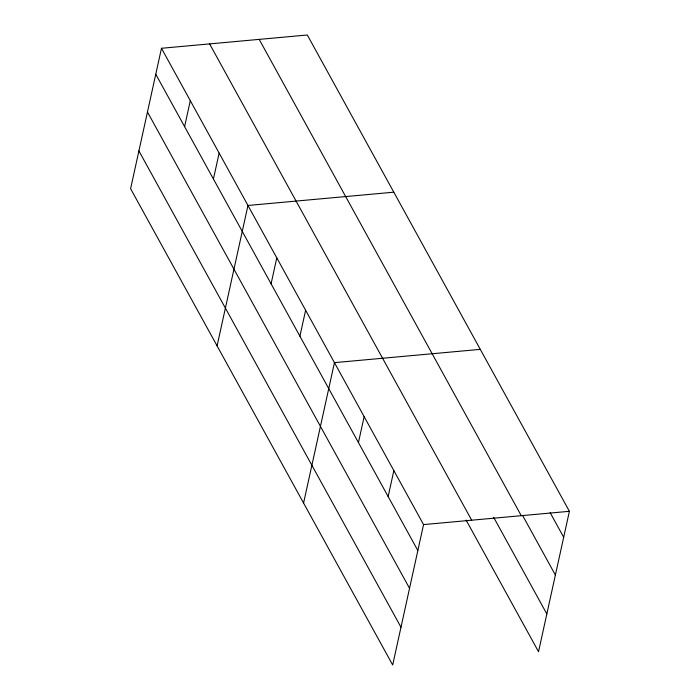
<?xml version="1.0" encoding="UTF-8"?>
<svg xmlns="http://www.w3.org/2000/svg" width="700" height="700" viewBox="0 0 700 700"><rect width="100%" height="100%" fill="white"/><g stroke="black" fill="none" stroke-linecap="round" stroke-linejoin="round"><path stroke-width="1.05" d="M161.472 48.282L130.602 188.694L392.683 665L423.553 524.589L161.472 48.282L307.317 35L569.398 511.306L538.528 651.718L466.095 520.074M184.599 126.63L190.304 100.678M213.43 179.025L219.135 153.072M217.088 345.879L247.966 205.468L393.803 192.185M271.084 283.815L276.789 257.854M299.915 336.21L305.62 310.249M303.581 503.055L334.451 362.644L480.287 349.361M358.444 442.584L364.149 416.623M388.15 496.562L393.855 470.61M423.553 524.589L569.398 511.306M550.139 512.636L563.684 537.259M522.559 515.366L555.38 575.032M259.192 39.384L521.264 515.69M493.675 517.344L546.831 613.944M209.606 43.899L471.686 520.205M155.768 74.235L417.848 550.541M147.464 112.009L409.544 588.315M138.906 150.92L400.986 627.226"/></g></svg>
